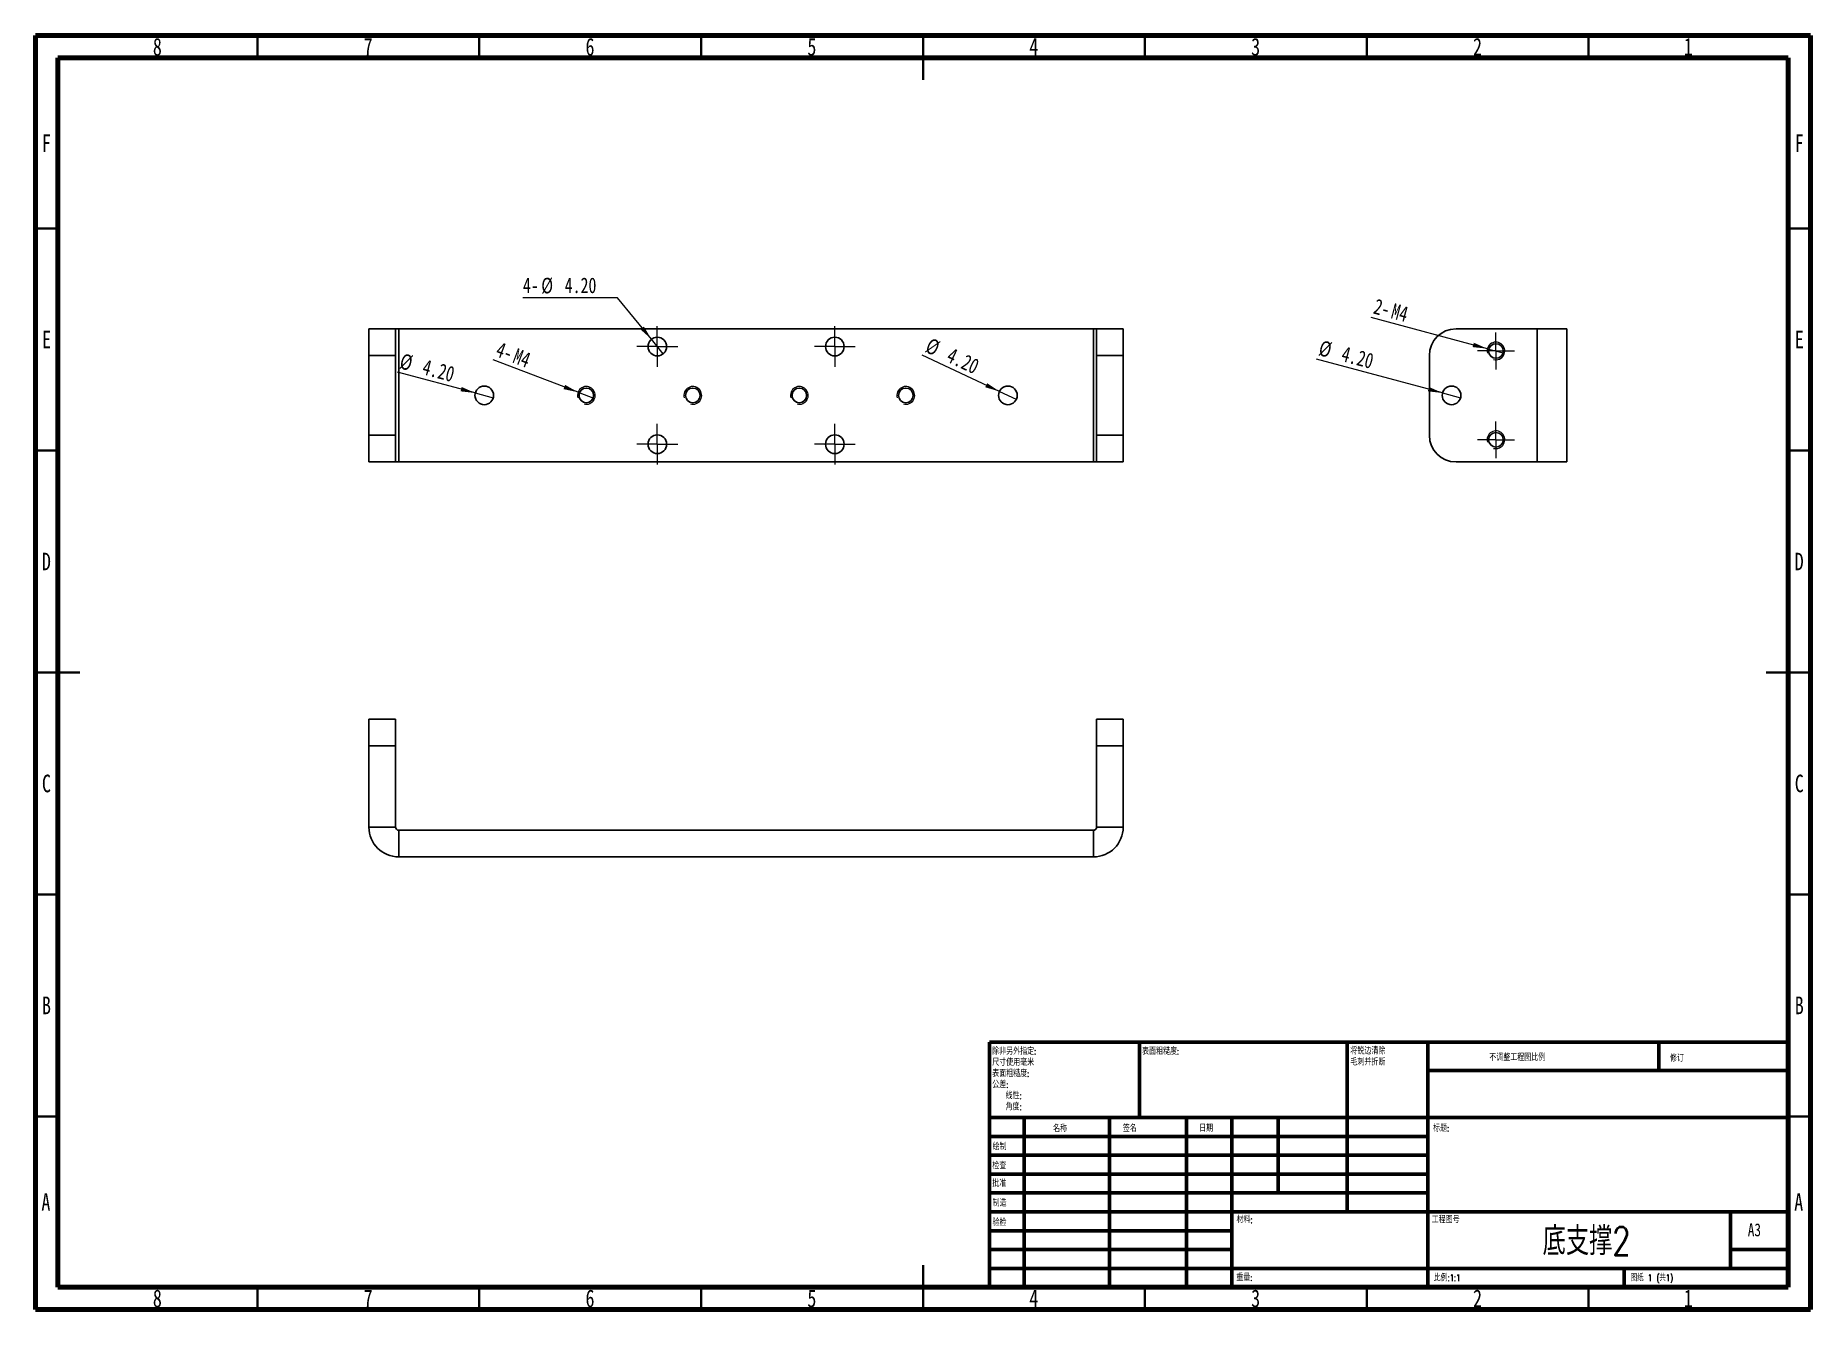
# Model space of a CAD drawing. Header units: millimetres. Extents: x 15 to 415, y 5 to 292.
import ezdxf

# ---------------------------------------------------------------- set-up
doc = ezdxf.new("R2010")
doc.units = ezdxf.units.MM
doc.styles.add('SLDTEXTSTYLE0', font='TXT', dxfattribs={"width": 0.75})
doc.styles.add('SLDTEXTSTYLE1', font='TXT', dxfattribs={"width": 0.75, "bigfont": 'bigfont'})
doc.styles.add('SLDTEXTSTYLE2', font='TXT', dxfattribs={"width": 0.694444, "bigfont": 'bigfont'})
doc.dimstyles.new('SLDDIMSTYLE0', dxfattribs={"dimtxt": 3.5, "dimasz": 3.302, "dimexe": 0, "dimexo": 0.0625, "dimgap": 0.875, "dimtad": 0, "dimtih": 1, "dimtoh": 1, "dimrnd": 1e-09, "dimzin": 4, "dimdsep": 46, "dimtxsty": 'SLDTEXTSTYLE0', "dimblk1": 'NONE', "dimsah": 1, "dimcen": 0, "dimadec": 0, "dimazin": 1, "dimtfac": 1, "dimtmove": 0, "dimatfit": 3, "dimldrblk": 'NONE', "dimfxl": 0, "dimfrac": 2, "dimtolj": 1, "dimtzin": 12, "dimarcsym": 0})
doc.dimstyles.new('SLDDIMSTYLE1', dxfattribs={"dimtxt": 3.5, "dimasz": 3.302, "dimexe": 0, "dimexo": 0.0625, "dimgap": 0.875, "dimtad": 1, "dimrnd": 1e-09, "dimzin": 4, "dimdsep": 46, "dimtxsty": 'SLDTEXTSTYLE0', "dimblk1": 'NONE', "dimsah": 1, "dimcen": 0, "dimadec": 0, "dimazin": 1, "dimtfac": 1, "dimtmove": 0, "dimatfit": 3, "dimldrblk": 'NONE', "dimfxl": 0, "dimfrac": 2, "dimtolj": 1, "dimtzin": 12, "dimarcsym": 0})
doc.dimstyles.new('SLDDIMSTYLE2', dxfattribs={"dimtxt": 3.5, "dimasz": 3.302, "dimexe": 0, "dimexo": 0.0625, "dimgap": 0.875, "dimtad": 1, "dimrnd": 1e-09, "dimzin": 12, "dimdsep": 46, "dimtxsty": 'SLDTEXTSTYLE0', "dimblk1": 'NONE', "dimsah": 1, "dimcen": 0, "dimadec": 0, "dimazin": 3, "dimtfac": 1, "dimtmove": 0, "dimatfit": 3, "dimldrblk": 'NONE', "dimfxl": 0, "dimfrac": 2, "dimtolj": 1, "dimtzin": 12, "dimarcsym": 0})

# ---------------------------------------------------------------- blocks, each defined once
blk = doc.blocks.new('_D')
at = {"color": 7, "linetype": 'Continuous', "lineweight": 0}
for p, q in [((146.19, 232.91), (124.85, 232.91)), ((153.81, 223.56), (146.19, 232.91)), ((156.46, 220.3), (153.81, 223.56))]:
    blk.add_line(p, q, dxfattribs=at)
at = {"color": 7, "linetype": 'Continuous', "lineweight": 18}
blk.add_solid([(153.81, 223.56), (152.11, 226.44), (151.33, 225.8)], dxfattribs=at)
at = {"color": 7, "linetype": 'Continuous', "lineweight": 18, "char_height": 3.5, "attachment_point": 1, "style": 'SLDTEXTSTYLE0'}
for s, insert in [('4-', (124.85, 237.47)), ('%%c', (128.98, 237.42)), ('4.20', (134.26, 237.47))]:
    blk.add_mtext(s, dxfattribs=dict(at, insert=insert))
blk = doc.blocks.new('_None')
blk = doc.blocks.new('_D_1')
at = {"color": 7, "linetype": 'Continuous', "lineweight": 0}
for q in [(96.58, 216.17), (118.16, 210.39)]:
    blk.add_line((114.1, 211.47), q, dxfattribs=at)
at = {"color": 7, "linetype": 'Continuous', "lineweight": 18}
blk.add_solid([(114.1, 211.47), (111.04, 212.82), (110.78, 211.84)], dxfattribs=at)
at = {"color": 7, "linetype": 'Continuous', "lineweight": 18, "char_height": 3.5, "attachment_point": 1, "rotation": 345, "style": 'SLDTEXTSTYLE0'}
for s, insert in [('%%c', (97.73, 220.47)), ('4.20', (102.84, 219.15))]:
    blk.add_mtext(s, dxfattribs=dict(at, insert=insert))
blk = doc.blocks.new('_D_2')
at = {"color": 7, "linetype": 'Continuous', "lineweight": 0}
for q in [(214.84, 219.98), (236.03, 210.04)]:
    blk.add_line((232.23, 211.82), q, dxfattribs=at)
at = {"color": 7, "linetype": 'Continuous', "lineweight": 18}
blk.add_solid([(232.23, 211.82), (229.46, 213.68), (229.02, 212.76)], dxfattribs=at)
at = {"color": 7, "linetype": 'Continuous', "lineweight": 18, "char_height": 3.5, "attachment_point": 1, "rotation": 334.8596, "style": 'SLDTEXTSTYLE0'}
for s, insert in [('%%c', (216.74, 224.02)), ('4.20', (221.54, 221.83))]:
    blk.add_mtext(s, dxfattribs=dict(at, insert=insert))
blk = doc.blocks.new('_D_3')
at = {"color": 7, "linetype": 'Continuous', "lineweight": 0}
for q in [(118.11, 218.93), (141, 210.22)]:
    blk.add_line((137.26, 211.64), q, dxfattribs=at)
at = {"color": 7, "linetype": 'Continuous', "lineweight": 18}
blk.add_solid([(137.26, 211.64), (134.36, 213.29), (133.99, 212.34)], dxfattribs=at)
at = {"color": 7, "linetype": 'Continuous', "lineweight": 18, "char_height": 3.5, "attachment_point": 1, "rotation": 339.1615, "style": 'SLDTEXTSTYLE0'}
for s, insert in [('4-', (119.7, 223.11)), ('M4', (123.57, 221.64))]:
    blk.add_mtext(s, dxfattribs=dict(at, insert=insert))
blk = doc.blocks.new('SW_CENTERMARKSYMBOL_0')
at = {"color": 0, "linetype": 'Continuous', "lineweight": 18}
for p, q in [((0, 2.5), (0, 4.6)), ((-2.5, 0), (-4.6, 0)), ((0, 0), (-2.5, 0)), ((0, 0), (0, 2.5)), ((0, 0), (0, -2.5)), ((0, 0), (2.5, 0)), ((2.5, 0), (4.6, 0)), ((0, -2.5), (0, -4.6))]:
    blk.add_line(p, q, dxfattribs=at)
blk = doc.blocks.new('SW_CENTERMARKSYMBOL_1')
at = {"color": 0, "linetype": 'Continuous', "lineweight": 18}
for p, q in [((0, 2.5), (0, 4.6)), ((-2.5, 0), (-4.6, 0)), ((0, 0), (-2.5, 0)), ((0, 0), (0, 2.5)), ((0, 0), (0, -2.5)), ((0, 0), (2.5, 0)), ((2.5, 0), (4.6, 0)), ((0, -2.5), (0, -4.6))]:
    blk.add_line(p, q, dxfattribs=at)
blk = doc.blocks.new('SW_CENTERMARKSYMBOL_2')
at = {"color": 0, "linetype": 'Continuous', "lineweight": 18}
for p, q in [((0, 2.5), (0, 4.6)), ((-2.5, 0), (-4.6, 0)), ((0, 0), (-2.5, 0)), ((0, 0), (0, 2.5)), ((0, 0), (0, -2.5)), ((0, 0), (2.5, 0)), ((2.5, 0), (4.6, 0)), ((0, -2.5), (0, -4.6))]:
    blk.add_line(p, q, dxfattribs=at)
blk = doc.blocks.new('SW_CENTERMARKSYMBOL_3')
at = {"color": 0, "linetype": 'Continuous', "lineweight": 18}
for p, q in [((0, 2.5), (0, 4.6)), ((-2.5, 0), (-4.6, 0)), ((0, 0), (-2.5, 0)), ((0, 0), (0, 2.5)), ((0, 0), (0, -2.5)), ((0, 0), (2.5, 0)), ((2.5, 0), (4.6, 0)), ((0, -2.5), (0, -4.6))]:
    blk.add_line(p, q, dxfattribs=at)
blk = doc.blocks.new('_D_4')
at = {"color": 7, "linetype": 'Continuous', "lineweight": 0}
for q in [(316.02, 228.46), (346.05, 220.41)]:
    blk.add_line((342.18, 221.45), q, dxfattribs=at)
at = {"color": 7, "linetype": 'Continuous', "lineweight": 18}
blk.add_solid([(342.18, 221.45), (339.13, 222.79), (338.86, 221.81)], dxfattribs=at)
at = {"color": 7, "linetype": 'Continuous', "lineweight": 18, "char_height": 3.5, "attachment_point": 1, "rotation": 345, "style": 'SLDTEXTSTYLE0'}
for s, insert in [('2-', (317.19, 232.8)), ('M4', (321.18, 231.73))]:
    blk.add_mtext(s, dxfattribs=dict(at, insert=insert))
blk = doc.blocks.new('_D_5')
at = {"color": 7, "linetype": 'Continuous', "lineweight": 0}
for q in [(303.68, 219.08), (336.14, 210.39)]:
    blk.add_line((332.09, 211.47), q, dxfattribs=at)
at = {"color": 7, "linetype": 'Continuous', "lineweight": 18}
blk.add_solid([(332.09, 211.47), (329.03, 212.82), (328.77, 211.84)], dxfattribs=at)
at = {"color": 7, "linetype": 'Continuous', "lineweight": 18, "char_height": 3.5, "attachment_point": 1, "rotation": 345, "style": 'SLDTEXTSTYLE0'}
for s, insert in [('%%c', (304.84, 223.43)), ('4.20', (309.95, 222.11))]:
    blk.add_mtext(s, dxfattribs=dict(at, insert=insert))
blk = doc.blocks.new('SW_CENTERMARKSYMBOL_4')
at = {"color": 0, "linetype": 'Continuous', "lineweight": 18}
for p, q in [((0, 2.5), (0, 4.15)), ((-2.5, 0), (-4.15, 0)), ((0, 0), (-2.5, 0)), ((0, 0), (0, 2.5)), ((0, 0), (0, -2.5)), ((0, 0), (2.5, 0)), ((2.5, 0), (4.15, 0)), ((0, -2.5), (0, -4.15))]:
    blk.add_line(p, q, dxfattribs=at)
blk = doc.blocks.new('SW_CENTERMARKSYMBOL_5')
at = {"color": 0, "linetype": 'Continuous', "lineweight": 18}
for p, q in [((0, 2.5), (0, 4.15)), ((-2.5, 0), (-4.15, 0)), ((0, 0), (-2.5, 0)), ((0, 0), (0, 2.5)), ((0, 0), (0, -2.5)), ((0, 0), (2.5, 0)), ((2.5, 0), (4.15, 0)), ((0, -2.5), (0, -4.15))]:
    blk.add_line(p, q, dxfattribs=at)

msp = doc.modelspace()

# ---------------------------------------------------------------- linework, layer by layer
at = {"color": 7, "linetype": 'Continuous', "lineweight": 70}
for p, q in [((15, 5), (15, 292)), ((15, 292), (415, 292)), ((415, 292), (415, 5)), ((20, 10), (20, 287)), ((20, 287), (410, 287)), ((410, 287), (410, 10)), ((410, 10), (20, 10)), ((415, 5), (15, 5))]:
    msp.add_line(p, q, dxfattribs=at)
at = {"color": 7, "linetype": 'Continuous', "lineweight": 35}
for p, q in [((65, 287), (65, 292)), ((115, 287), (115, 292)), ((165, 287), (165, 292)), ((215, 292), (215, 282)), ((215, 287), (215, 292)), ((265, 287), (265, 292)), ((315, 287), (315, 292)), ((365, 287), (365, 292)), ((20, 248.5), (15, 248.5)), ((410, 248.5), (415, 248.5)), ((20, 198.5), (15, 198.5)), ((410, 198.5), (415, 198.5)), ((15, 148.5), (25, 148.5)), ((20, 148.5), (15, 148.5)), ((415, 148.5), (405, 148.5)), ((410, 148.5), (415, 148.5)), ((20, 98.5), (15, 98.5)), ((410, 98.5), (415, 98.5)), ((20, 48.5), (15, 48.5)), ((410, 48.5), (415, 48.5)), ((215, 5), (215, 15)), ((65, 10), (65, 5)), ((115, 10), (115, 5)), ((165, 10), (165, 5)), ((215, 10), (215, 5)), ((265, 10), (265, 5)), ((315, 10), (315, 5)), ((365, 10), (365, 5))]:
    msp.add_line(p, q, dxfattribs=at)
at = {"color": 7, "linetype": 'Continuous', "lineweight": 25}
for p, q in [((90.131, 225.929), (96.131, 225.929)), ((90.131, 219.929), (90.131, 225.929)), ((96.131, 225.929), (96.131, 219.929)), ((96.867, 225.929), (96.131, 225.929)), ((96.867, 195.929), (96.867, 225.929)), ((253.394, 225.929), (96.867, 225.929)), ((253.394, 225.929), (254.131, 225.929)), ((253.394, 195.929), (253.394, 225.929)), ((260.131, 225.929), (254.131, 225.929)), ((254.131, 225.929), (254.131, 219.929)), ((260.131, 219.929), (260.131, 225.929)), ((335.115, 225.929), (353.379, 225.929)), ((353.379, 195.929), (353.379, 225.929)), ((360.115, 225.929), (353.379, 225.929)), ((360.115, 195.929), (360.115, 225.929)), ((96.131, 219.929), (90.131, 219.929)), ((90.131, 201.929), (90.131, 219.929)), ((96.131, 201.929), (96.131, 219.929)), ((254.131, 201.929), (254.131, 219.929)), ((254.131, 219.929), (260.131, 219.929)), ((260.131, 201.929), (260.131, 219.929)), ((329.115, 201.929), (329.115, 219.929)), ((90.131, 201.929), (96.131, 201.929)), ((90.131, 195.929), (90.131, 201.929)), ((96.131, 201.929), (96.131, 195.929)), ((260.131, 201.929), (254.131, 201.929)), ((254.131, 201.929), (254.131, 195.929)), ((260.131, 195.929), (260.131, 201.929)), ((96.131, 195.929), (90.131, 195.929)), ((96.131, 195.929), (96.867, 195.929)), ((96.867, 195.929), (253.394, 195.929)), ((254.131, 195.929), (253.394, 195.929)), ((254.131, 195.929), (260.131, 195.929)), ((353.379, 195.929), (335.115, 195.929)), ((353.379, 195.929), (360.115, 195.929)), ((90.131, 137.956), (96.131, 137.956)), ((90.131, 131.956), (90.131, 137.956)), ((96.131, 137.956), (96.131, 131.956)), ((260.131, 137.956), (254.131, 137.956)), ((254.131, 137.956), (254.131, 131.956)), ((260.131, 131.956), (260.131, 137.956)), ((96.131, 131.956), (90.131, 131.956)), ((90.131, 113.693), (90.131, 131.956)), ((96.131, 113.693), (96.131, 131.956)), ((254.131, 131.956), (260.131, 131.956)), ((254.131, 113.693), (254.131, 131.956)), ((260.131, 113.693), (260.131, 131.956)), ((96.131, 113.693), (90.131, 113.693)), ((96.867, 112.956), (96.867, 106.956)), ((96.867, 112.956), (253.394, 112.956)), ((253.394, 112.956), (253.394, 106.956)), ((254.131, 113.693), (260.131, 113.693)), ((96.867, 106.956), (253.394, 106.956))]:
    msp.add_line(p, q, dxfattribs=at)
at = {"color": 7, "linetype": 'Continuous', "lineweight": 50}
for p, q in [((230, 65.25), (410, 65.25)), ((230, 65.25), (230, 10)), ((263.8, 48.25), (263.8, 65.25)), ((310.6, 65.25), (310.6, 27)), ((328.8, 65.25), (328.8, 10)), ((380.8, 58.875), (380.8, 65.25)), ((410, 58.875), (328.8, 58.875)), ((410, 48.25), (230, 48.25)), ((237.8, 48.25), (237.8, 10)), ((256.991, 48.25), (256.991, 10)), ((274.399, 48.25), (274.399, 10)), ((284.6, 10), (284.6, 48.25)), ((295, 31.25), (295, 48.25)), ((328.8, 44), (230, 44)), ((328.8, 39.75), (230, 39.75)), ((328.8, 35.5), (230, 35.5)), ((328.8, 31.25), (230, 31.25)), ((284.6, 27), (230, 27)), ((284.6, 27), (410, 27)), ((397, 14.25), (397, 27)), ((284.6, 22.75), (230, 22.75)), ((284.6, 18.5), (230, 18.5)), ((410, 18.5), (397, 18.5)), ((230, 14.25), (410, 14.25)), ((373, 10), (373, 14.25))]:
    msp.add_line(p, q, dxfattribs=at)
at = {"color": 7, "linetype": 'Continuous', "lineweight": 25}
for centre, radius in [((155.131, 221.929), 2.1), ((195.131, 221.929), 2.1), ((344.115, 220.929), 1.65), ((116.131, 210.929), 2.1), ((139.131, 210.929), 1.65), ((163.131, 210.929), 1.65), ((187.131, 210.929), 1.65), ((211.131, 210.929), 1.65), ((234.131, 210.929), 2.1), ((334.115, 210.929), 2.1), ((155.131, 199.929), 2.1), ((195.131, 199.929), 2.1), ((344.115, 200.929), 1.65)]:
    msp.add_circle(centre, radius, dxfattribs=at)
for centre, radius, start, end in [((335.115, 219.929), 6, 90, 180), ((335.115, 201.929), 6, 180, 270), ((96.867, 113.693), 6.737, 180, 270), ((96.867, 113.693), 0.737, 180, 270), ((253.394, 113.693), 6.737, 270, 0), ((253.394, 113.693), 0.737, 270, 360)]:
    msp.add_arc(centre, radius, start, end, dxfattribs=at)
at = {"color": 7, "linetype": 'Continuous', "lineweight": 18}
for centre in [(344.115, 220.929), (139.131, 210.929), (163.131, 210.929), (187.131, 210.929), (211.131, 210.929), (344.115, 200.929)]:
    msp.add_arc(centre, 2, 255, 195, dxfattribs=at)

# ---------------------------------------------------------------- block references
at = {"color": 7, "linetype": 'Continuous', "lineweight": 0}
for name, p in [('SW_CENTERMARKSYMBOL_0', (155.131, 221.929)), ('SW_CENTERMARKSYMBOL_2', (195.131, 221.929)), ('SW_CENTERMARKSYMBOL_5', (344.115, 220.929)), ('SW_CENTERMARKSYMBOL_1', (155.131, 199.929)), ('SW_CENTERMARKSYMBOL_3', (195.131, 199.929)), ('SW_CENTERMARKSYMBOL_4', (344.115, 200.929))]:
    msp.add_blockref(name, p, dxfattribs=at)

# ---------------------------------------------------------------- texts
for s, insert, char_height, attachment_point, style in [('8', (42.46, 291.449), 3.969, 2, 'SLDTEXTSTYLE0'), ('7', (89.96, 291.449), 3.969, 2, 'SLDTEXTSTYLE0'), ('6', (139.96, 291.449), 3.969, 2, 'SLDTEXTSTYLE0'), ('5', (189.96, 291.449), 3.969, 2, 'SLDTEXTSTYLE0'), ('4', (239.96, 291.449), 3.969, 2, 'SLDTEXTSTYLE0'), ('3', (289.96, 291.449), 3.969, 2, 'SLDTEXTSTYLE0'), ('2', (339.96, 291.449), 3.969, 2, 'SLDTEXTSTYLE0'), ('1', (387.46, 291.449), 3.969, 2, 'SLDTEXTSTYLE0'), ('F', (17.458, 269.74), 3.969, 2, 'SLDTEXTSTYLE0'), ('F', (412.458, 269.74), 3.969, 2, 'SLDTEXTSTYLE0'), ('E', (17.508, 225.49), 3.969, 2, 'SLDTEXTSTYLE0'), ('E', (412.508, 225.49), 3.969, 2, 'SLDTEXTSTYLE0'), ('D', (17.453, 175.49), 3.969, 2, 'SLDTEXTSTYLE0'), ('D', (412.453, 175.49), 3.969, 2, 'SLDTEXTSTYLE0'), ('C', (17.459, 125.49), 3.969, 2, 'SLDTEXTSTYLE0'), ('C', (412.459, 125.49), 3.969, 2, 'SLDTEXTSTYLE0'), ('B', (17.471, 75.49), 3.969, 2, 'SLDTEXTSTYLE0'), ('B', (412.471, 75.49), 3.969, 2, 'SLDTEXTSTYLE0'), ('除非另外指定:^J尺寸使用毫米^J表面粗糙度:^J公差:^J   线性:^J   角度:', (230.594, 63.921), 1.5, 1, 'SLDTEXTSTYLE1'), ('表面粗糙度:', (264.371, 63.919), 1.5, 1, 'SLDTEXTSTYLE1'), ('将锐边清除^J毛刺并折断', (311.309, 64.003), 1.5, 1, 'SLDTEXTSTYLE1'), ('不调整工程图比例', (342.615, 62.533), 1.5, 1, 'SLDTEXTSTYLE1'), ('修订', (383.328, 62.335), 1.5, 1, 'SLDTEXTSTYLE1'), ('名称', (244.322, 46.501), 1.5, 1, 'SLDTEXTSTYLE1'), ('签名', (260.034, 46.562), 1.5, 1, 'SLDTEXTSTYLE1'), ('日期', (277.215, 46.576), 1.5, 1, 'SLDTEXTSTYLE1'), ('标题:', (329.956, 46.576), 1.5, 1, 'SLDTEXTSTYLE1'), ('绘制', (230.685, 42.43), 1.5, 1, 'SLDTEXTSTYLE1'), ('检查', (230.624, 38.154), 1.5, 1, 'SLDTEXTSTYLE1'), ('批准', (230.622, 34.177), 1.5, 1, 'SLDTEXTSTYLE1'), ('A', (17.34, 31.199), 3.969, 2, 'SLDTEXTSTYLE0'), ('制造', (230.682, 29.734), 1.5, 1, 'SLDTEXTSTYLE1'), ('A', (412.34, 31.199), 3.969, 2, 'SLDTEXTSTYLE0'), ('验检', (230.677, 25.35), 1.5, 1, 'SLDTEXTSTYLE1'), ('材料:', (285.646, 25.986), 1.5, 1, 'SLDTEXTSTYLE1'), ('工程图号', (329.629, 25.986), 1.5, 1, 'SLDTEXTSTYLE1'), ('底支撑2', (364.534, 23.607), 6.35, 2, 'SLDTEXTSTYLE1'), ('A3', (400.871, 24.406), 2.9104, 1, 'SLDTEXTSTYLE0'), ('重量:', (285.618, 12.949), 1.4986, 1, 'SLDTEXTSTYLE1'), ('比例:1:1', (330.074, 12.9), 1.5, 1, 'SLDTEXTSTYLE1'), ('图纸 1 (共1)', (374.478, 12.9), 1.5, 1, 'SLDTEXTSTYLE2'), ('8', (42.46, 9.49), 3.969, 2, 'SLDTEXTSTYLE0'), ('7', (89.96, 9.49), 3.969, 2, 'SLDTEXTSTYLE0'), ('6', (139.96, 9.49), 3.969, 2, 'SLDTEXTSTYLE0'), ('5', (189.96, 9.49), 3.969, 2, 'SLDTEXTSTYLE0'), ('4', (239.96, 9.49), 3.969, 2, 'SLDTEXTSTYLE0'), ('3', (289.96, 9.49), 3.969, 2, 'SLDTEXTSTYLE0'), ('2', (339.96, 9.49), 3.969, 2, 'SLDTEXTSTYLE0'), ('1', (387.46, 9.49), 3.969, 2, 'SLDTEXTSTYLE0')]:
    msp.add_mtext(s, dxfattribs=dict(at, insert=insert, char_height=char_height, attachment_point=attachment_point, style=style))

# ---------------------------------------------------------------- dimensions: what is measured, and where the dimension line sits
at = {"color": 7, "linetype": 'Continuous', "lineweight": 18}
dim = msp.add_diameter_dim_2p(p1=(156.456, 220.3), p2=(153.805, 223.558), text='4-<> ', dimstyle='SLDDIMSTYLE0', dxfattribs=at)
dim.commit()
dim.dimension.update_dxf_attribs({"geometry": '_D', "text_midpoint": (134.726, 235.713), "dimtype": 163})
for p1, p2, text, picture, middle in [((346.047, 220.411), (342.183, 221.447), '2-M4', '_D_4', (321.187, 227.073)), ((141, 210.218), (137.262, 211.641), '4-M4', '_D_3', (123.048, 217.051))]:
    dim = msp.add_diameter_dim_2p(p1=p1, p2=p2, text=text, dimstyle='SLDDIMSTYLE2', override={"dimpost": '<>'}, dxfattribs=at)
    dim.commit()
    dim.dimension.update_dxf_attribs({"geometry": picture, "text_midpoint": middle, "dimtype": 163})
for p1, p2, picture, middle in [((236.032, 210.037), (232.23, 211.821), '_D_2', (221.087, 217.051)), ((118.159, 210.386), (114.102, 211.473), '_D_1', (103.222, 214.388)), ((336.144, 210.386), (332.087, 211.473), '_D_5', (310.445, 217.272))]:
    dim = msp.add_diameter_dim_2p(p1=p1, p2=p2, dimstyle='SLDDIMSTYLE1', dxfattribs=at)
    dim.commit()
    dim.dimension.update_dxf_attribs({"geometry": picture, "text_midpoint": middle, "dimtype": 163})

doc.saveas('drawing.dxf')
